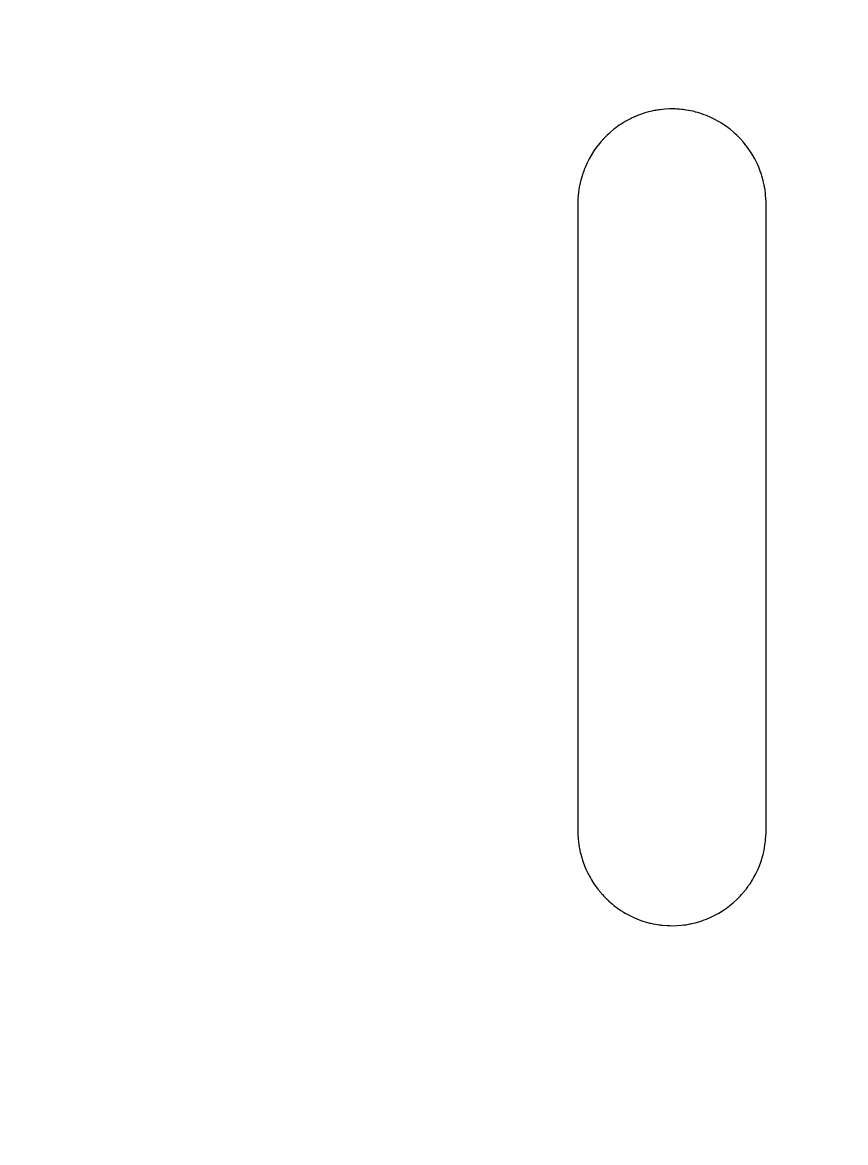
# Model space of a CAD drawing. Header units: millimetres. Extents: x -279 to 279, y -447 to 447.
# Drawn here: x -235.44 to -213.46, y 305.17 to 335.11 of the extents above; entities that cross this region are included whole.
import ezdxf

# ---------------------------------------------------------------- set-up
doc = ezdxf.new("R2010")
doc.units = ezdxf.units.MM
doc.header["$MEASUREMENT"] = 0
doc.layers.add('Layer 1', color=7, linetype='Continuous')

msp = doc.modelspace()

# ---------------------------------------------------------------- linework, layer by layer
at = {"layer": 'Layer 1', "color": 7}
for points, knots in [([(279.3833, 446.6396), (279.3833, 446.6396), (-279.4167, 446.6396), (-279.4167, 446.6396), (-279.4167, 446.6396), (-279.4167, -446.6464), (-279.4167, -446.6464), (-279.4167, -446.6464), (279.3833, -446.6464), (279.3833, -446.6464), (279.3833, -446.6464), (279.3833, 446.6396), (279.3833, 446.6396)], [0, 0, 0, 0, 0.25, 0.25, 0.25, 0.5, 0.5, 0.5, 0.75, 0.75, 0.75, 1, 1, 1, 1]), ([(-218.1591, 332.7997), (-218.1591, 332.7997), (-218.0374, 332.7997), (-218.0374, 332.7997), (-218.0152, 332.7997), (-217.9939, 332.7988), (-217.9656, 332.7963), (-217.9656, 332.7963), (-217.9014, 332.7929), (-217.9014, 332.7929), (-217.9014, 332.7929), (-217.8431, 332.7877), (-217.8431, 332.7877), (-217.8174, 332.7842), (-217.7917, 332.7809), (-217.772, 332.7792), (-217.7583, 332.7774), (-217.7387, 332.774), (-217.7121, 332.7706), (-217.7121, 332.7706), (-217.6504, 332.7594), (-217.6504, 332.7594), (-217.6504, 332.7594), (-217.5862, 332.7475), (-217.5862, 332.7475), (-217.5862, 332.7475), (-217.5322, 332.7363), (-217.5322, 332.7363), (-217.5109, 332.732), (-217.4902, 332.7261), (-217.4637, 332.7175), (-217.4637, 332.7175), (-217.4064, 332.7021), (-217.4064, 332.7021), (-217.4064, 332.7021), (-217.3455, 332.685), (-217.3455, 332.685), (-217.3455, 332.685), (-217.2317, 332.6447), (-217.2317, 332.6447), (-217.2317, 332.6447), (-217.1725, 332.6233), (-217.1725, 332.6233), (-217.1725, 332.6233), (-217.0604, 332.5736), (-217.0604, 332.5736), (-217.0604, 332.5736), (-217.003, 332.5462), (-217.003, 332.5462), (-217.003, 332.5462), (-216.9491, 332.5196), (-216.9491, 332.5196), (-216.9491, 332.5196), (-216.8498, 332.4641), (-216.8498, 332.4641), (-216.8283, 332.4529), (-216.8078, 332.4409), (-216.7863, 332.4272), (-216.7863, 332.4272), (-216.7384, 332.3964), (-216.7384, 332.3964), (-216.7384, 332.3964), (-216.6399, 332.3296), (-216.6399, 332.3296), (-216.6399, 332.3296), (-216.5903, 332.2927), (-216.5903, 332.2927), (-216.5903, 332.2927), (-216.5415, 332.2551), (-216.5415, 332.2551), (-216.5415, 332.2551), (-216.4507, 332.178), (-216.4507, 332.178), (-216.4507, 332.178), (-216.4044, 332.1369), (-216.4044, 332.1369), (-216.4044, 332.1369), (-216.3599, 332.0949), (-216.3599, 332.0949), (-216.3599, 332.0949), (-216.2752, 332.0085), (-216.2752, 332.0085), (-216.2752, 332.0085), (-216.1964, 331.9211), (-216.1964, 331.9211), (-216.1964, 331.9211), (-216.1562, 331.8723), (-216.1562, 331.8723), (-216.1562, 331.8723), (-216.1185, 331.8269), (-216.1185, 331.8269), (-216.103, 331.8063), (-216.0894, 331.79), (-216.0765, 331.7722), (-216.0765, 331.7722), (-216.0106, 331.6771), (-216.0106, 331.6771), (-216.0106, 331.6771), (-215.9446, 331.5743), (-215.9446, 331.5743), (-215.9446, 331.5743), (-215.8847, 331.4689), (-215.8847, 331.4689), (-215.8847, 331.4689), (-215.8555, 331.4125), (-215.8555, 331.4125), (-215.8555, 331.4125), (-215.8033, 331.3037), (-215.8033, 331.3037), (-215.8033, 331.3037), (-215.7776, 331.2454), (-215.7776, 331.2454), (-215.7776, 331.2454), (-215.7339, 331.1324), (-215.7339, 331.1324), (-215.7339, 331.1324), (-215.7125, 331.0716), (-215.7125, 331.0716), (-215.7057, 331.0528), (-215.7006, 331.0348), (-215.6929, 331.0117), (-215.6929, 331.0117), (-215.6757, 330.9517), (-215.6757, 330.9517), (-215.6688, 330.9252), (-215.6629, 330.9055), (-215.6577, 330.8849), (-215.6577, 330.8849), (-215.6449, 330.8335), (-215.6449, 330.8335), (-215.6381, 330.8044), (-215.6329, 330.7813), (-215.6303, 330.7633), (-215.6261, 330.7454), (-215.6218, 330.7222), (-215.6192, 330.7034), (-215.6158, 330.6871), (-215.6115, 330.6657), (-215.6089, 330.6434), (-215.6055, 330.6194), (-215.602, 330.599), (-215.5996, 330.5757), (-215.597, 330.5561), (-215.5952, 330.5356), (-215.5927, 330.5107), (-215.5927, 330.5107), (-215.5833, 330.3883), (-215.5833, 330.3883), (-215.5833, 330.3883), (-215.5807, 330.3224), (-215.5807, 330.3224), (-215.5807, 330.3224), (-215.5789, 330.2606), (-215.5789, 330.2606), (-215.5789, 330.2606), (-215.5789, 313.5081), (-215.5789, 313.5081), (-215.5789, 313.5081), (-215.5798, 313.4559), (-215.5798, 313.4559), (-215.5807, 313.4319), (-215.5815, 313.4105), (-215.5833, 313.3797), (-215.5833, 313.3797), (-215.5927, 313.2589), (-215.5927, 313.2589), (-215.5944, 313.2341), (-215.597, 313.2135), (-215.6004, 313.1861), (-215.6004, 313.1861), (-215.6192, 313.0628), (-215.6192, 313.0628), (-215.6192, 313.0628), (-215.6312, 313.0003), (-215.6312, 313.0003), (-215.6312, 313.0003), (-215.6431, 312.9438), (-215.6431, 312.9438), (-215.65, 312.9164), (-215.6551, 312.8916), (-215.6603, 312.8727), (-215.6638, 312.8599), (-215.6688, 312.8385), (-215.6766, 312.8153), (-215.6766, 312.8153), (-215.6929, 312.758), (-215.6929, 312.758), (-215.7006, 312.7323), (-215.7057, 312.7169), (-215.7125, 312.6954), (-215.7125, 312.6954), (-215.7331, 312.6381), (-215.7331, 312.6381), (-215.7331, 312.6381), (-215.7767, 312.525), (-215.7767, 312.525), (-215.787, 312.5019), (-215.7948, 312.483), (-215.805, 312.4617), (-215.805, 312.4617), (-215.8555, 312.3572), (-215.8555, 312.3572), (-215.8555, 312.3572), (-215.9138, 312.2485), (-215.9138, 312.2485), (-215.9138, 312.2485), (-215.9463, 312.1928), (-215.9463, 312.1928), (-215.9463, 312.1928), (-216.0097, 312.0918), (-216.0097, 312.0918), (-216.0097, 312.0918), (-216.0456, 312.0395), (-216.0456, 312.0395), (-216.0637, 312.0155), (-216.0757, 311.9967), (-216.0867, 311.983), (-216.0867, 311.983), (-216.1133, 311.9462), (-216.1133, 311.9462), (-216.1305, 311.9273), (-216.1433, 311.9093), (-216.1595, 311.8914), (-216.1595, 311.8914), (-216.2332, 311.8048), (-216.2332, 311.8048), (-216.2332, 311.8048), (-216.2752, 311.7595), (-216.2752, 311.7595), (-216.2752, 311.7595), (-216.3616, 311.6712), (-216.3616, 311.6712), (-216.3616, 311.6712), (-216.449, 311.5916), (-216.449, 311.5916), (-216.449, 311.5916), (-216.4944, 311.5514), (-216.4944, 311.5514), (-216.4944, 311.5514), (-216.5398, 311.5145), (-216.5398, 311.5145), (-216.5603, 311.4991), (-216.5774, 311.4854), (-216.5946, 311.4734), (-216.5946, 311.4734), (-216.6391, 311.441), (-216.6391, 311.441), (-216.6391, 311.441), (-216.7402, 311.3699), (-216.7402, 311.3699), (-216.7402, 311.3699), (-216.842, 311.3074), (-216.842, 311.3074), (-216.842, 311.3074), (-216.8977, 311.2765), (-216.8977, 311.2765), (-216.8977, 311.2765), (-217.003, 311.2217), (-217.003, 311.2217), (-217.003, 311.2217), (-217.0604, 311.1934), (-217.0604, 311.1934), (-217.0604, 311.1934), (-217.1725, 311.1472), (-217.1725, 311.1472), (-217.1725, 311.1472), (-217.2317, 311.1224), (-217.2317, 311.1224), (-217.2317, 311.1224), (-217.2813, 311.1052), (-217.2813, 311.1052), (-217.3053, 311.0967), (-217.3285, 311.0898), (-217.3533, 311.0813), (-217.3533, 311.0813), (-217.4064, 311.065), (-217.4064, 311.065), (-217.4064, 311.065), (-217.4663, 311.0487), (-217.4663, 311.0487), (-217.4663, 311.0487), (-217.5228, 311.0341), (-217.5228, 311.0341), (-217.5468, 311.0291), (-217.5666, 311.0239), (-217.587, 311.0213), (-217.6068, 311.0171), (-217.6264, 311.0128), (-217.6462, 311.0084), (-217.6701, 311.0059), (-217.6941, 311.0016), (-217.7181, 310.9965), (-217.7181, 310.9965), (-217.7737, 310.9897), (-217.7737, 310.9897), (-217.7737, 310.9897), (-217.8388, 310.9811), (-217.8388, 310.9811), (-217.8388, 310.9811), (-217.9656, 310.9717), (-217.9656, 310.9717), (-217.9656, 310.9717), (-218.094, 310.9691), (-218.094, 310.9691), (-218.094, 310.9691), (-218.1505, 310.9708), (-218.1505, 310.9708), (-218.1728, 310.9708), (-218.1943, 310.9708), (-218.2242, 310.9717), (-218.2242, 310.9717), (-218.3458, 310.9811), (-218.3458, 310.9811), (-218.3697, 310.9845), (-218.3895, 310.9862), (-218.41, 310.988), (-218.4297, 310.9913), (-218.4511, 310.9947), (-218.4776, 310.9982), (-218.4776, 310.9982), (-218.5376, 311.0084), (-218.5376, 311.0084), (-218.5376, 311.0084), (-218.5992, 311.0196), (-218.5992, 311.0196), (-218.5992, 311.0196), (-218.6558, 311.0333), (-218.6558, 311.0333), (-218.6789, 311.0384), (-218.6995, 311.0436), (-218.7235, 311.0487), (-218.7235, 311.0487), (-218.7816, 311.065), (-218.7816, 311.065), (-218.7816, 311.065), (-218.9006, 311.1035), (-218.9006, 311.1035), (-218.9006, 311.1035), (-219.0155, 311.1464), (-219.0155, 311.1464), (-219.0155, 311.1464), (-219.1276, 311.1943), (-219.1276, 311.1943), (-219.1276, 311.1943), (-219.2372, 311.2474), (-219.2372, 311.2474), (-219.2372, 311.2474), (-219.2903, 311.2765), (-219.2903, 311.2765), (-219.2903, 311.2765), (-219.346, 311.3074), (-219.346, 311.3074), (-219.346, 311.3074), (-219.3906, 311.3339), (-219.3906, 311.3339), (-219.4102, 311.3459), (-219.4333, 311.3605), (-219.4556, 311.375), (-219.4556, 311.375), (-219.549, 311.441), (-219.549, 311.441), (-219.549, 311.441), (-219.6449, 311.5128), (-219.6449, 311.5128), (-219.6449, 311.5128), (-219.6937, 311.5514), (-219.6937, 311.5514), (-219.6937, 311.5514), (-219.7776, 311.625), (-219.7776, 311.625), (-219.7964, 311.643), (-219.8153, 311.6601), (-219.8341, 311.679), (-219.8341, 311.679), (-219.8717, 311.7167), (-219.8717, 311.7167), (-219.8898, 311.7355), (-219.9026, 311.7475), (-219.918, 311.7628), (-219.918, 311.7628), (-219.9506, 311.7997), (-219.9506, 311.7997), (-219.9651, 311.8159), (-219.9805, 311.834), (-219.9976, 311.8529), (-219.9976, 311.8529), (-220.0713, 311.9436), (-220.0713, 311.9436), (-220.0713, 311.9436), (-220.1424, 312.0395), (-220.1424, 312.0395), (-220.1424, 312.0395), (-220.1783, 312.0918), (-220.1783, 312.0918), (-220.1783, 312.0918), (-220.2417, 312.1928), (-220.2417, 312.1928), (-220.2417, 312.1928), (-220.2742, 312.2485), (-220.2742, 312.2485), (-220.2742, 312.2485), (-220.2999, 312.2947), (-220.2999, 312.2947), (-220.311, 312.3144), (-220.3222, 312.3341), (-220.3342, 312.359), (-220.3342, 312.359), (-220.3847, 312.4643), (-220.3847, 312.4643), (-220.3847, 312.4643), (-220.4095, 312.5233), (-220.4095, 312.5233), (-220.4095, 312.5233), (-220.455, 312.6381), (-220.455, 312.6381), (-220.455, 312.6381), (-220.4755, 312.6954), (-220.4755, 312.6954), (-220.4824, 312.7169), (-220.4874, 312.7323), (-220.4952, 312.758), (-220.4952, 312.758), (-220.5286, 312.877), (-220.5286, 312.877), (-220.5286, 312.877), (-220.5423, 312.9335), (-220.5423, 312.9335), (-220.5483, 312.9584), (-220.5534, 312.9806), (-220.5577, 313.0054), (-220.5612, 313.0235), (-220.5662, 313.0457), (-220.5697, 313.0663), (-220.5731, 313.0851), (-220.5765, 313.1048), (-220.58, 313.1253), (-220.5834, 313.1493), (-220.586, 313.1732), (-220.5894, 313.1973), (-220.5894, 313.1973), (-220.6014, 313.3172), (-220.6014, 313.3172), (-220.6014, 313.3172), (-220.6048, 313.3797), (-220.6048, 313.3797), (-220.6048, 313.3797), (-220.6073, 313.4465), (-220.6073, 313.4465), (-220.6073, 313.4465), (-220.6091, 313.5081), (-220.6091, 313.5081), (-220.6091, 313.5081), (-220.6091, 330.2589), (-220.6091, 330.2589), (-220.6091, 330.2589), (-220.6082, 330.3137), (-220.6082, 330.3137), (-220.6073, 330.3352), (-220.6065, 330.3566), (-220.6048, 330.3883), (-220.6048, 330.3883), (-220.5954, 330.5107), (-220.5954, 330.5107), (-220.5928, 330.5372), (-220.5902, 330.5621), (-220.5877, 330.5835), (-220.5877, 330.5835), (-220.5791, 330.6418), (-220.5791, 330.6418), (-220.5791, 330.6418), (-220.5688, 330.7086), (-220.5688, 330.7086), (-220.5688, 330.7086), (-220.5449, 330.8259), (-220.5449, 330.8259), (-220.538, 330.8533), (-220.5329, 330.8747), (-220.5277, 330.8969), (-220.5234, 330.914), (-220.5183, 330.9303), (-220.5123, 330.9517), (-220.5123, 330.9517), (-220.4944, 331.0117), (-220.4944, 331.0117), (-220.4944, 331.0117), (-220.4755, 331.0698), (-220.4755, 331.0698), (-220.467, 331.0955), (-220.4609, 331.1161), (-220.4524, 331.1384), (-220.4524, 331.1384), (-220.4352, 331.1803), (-220.4352, 331.1803), (-220.4276, 331.2026), (-220.4181, 331.2258), (-220.407, 331.2515), (-220.407, 331.2515), (-220.3599, 331.3568), (-220.3599, 331.3568), (-220.3599, 331.3568), (-220.3325, 331.4125), (-220.3325, 331.4125), (-220.3325, 331.4125), (-220.3034, 331.4689), (-220.3034, 331.4689), (-220.3034, 331.4689), (-220.2426, 331.5743), (-220.2426, 331.5743), (-220.2426, 331.5743), (-220.1767, 331.6771), (-220.1767, 331.6771), (-220.1767, 331.6771), (-220.1073, 331.7781), (-220.1073, 331.7781), (-220.1073, 331.7781), (-220.0336, 331.8723), (-220.0336, 331.8723), (-220.0336, 331.8723), (-219.9925, 331.9211), (-219.9925, 331.9211), (-219.9925, 331.9211), (-219.9591, 331.9571), (-219.9591, 331.9571), (-219.9463, 331.975), (-219.9265, 331.9939), (-219.9069, 332.017), (-219.9069, 332.017), (-219.8281, 332.0949), (-219.8281, 332.0949), (-219.8281, 332.0949), (-219.7836, 332.1369), (-219.7836, 332.1369), (-219.7836, 332.1369), (-219.7374, 332.178), (-219.7374, 332.178), (-219.7374, 332.178), (-219.6465, 332.2551), (-219.6465, 332.2551), (-219.6465, 332.2551), (-219.5977, 332.2927), (-219.5977, 332.2927), (-219.5977, 332.2927), (-219.5001, 332.3629), (-219.5001, 332.3629), (-219.5001, 332.3629), (-219.4496, 332.3964), (-219.4496, 332.3964), (-219.4496, 332.3964), (-219.3443, 332.4624), (-219.3443, 332.4624), (-219.3443, 332.4624), (-219.239, 332.5196), (-219.239, 332.5196), (-219.239, 332.5196), (-219.185, 332.5462), (-219.185, 332.5462), (-219.1645, 332.5566), (-219.149, 332.5633), (-219.1276, 332.5727), (-219.1036, 332.5856), (-219.0848, 332.5925), (-219.0668, 332.6019), (-219.0668, 332.6019), (-219.0155, 332.6233), (-219.0155, 332.6233), (-219.0155, 332.6233), (-218.9075, 332.6636), (-218.9075, 332.6636), (-218.8887, 332.6695), (-218.8682, 332.6756), (-218.8416, 332.685), (-218.8416, 332.685), (-218.7816, 332.7021), (-218.7816, 332.7021), (-218.7816, 332.7021), (-218.7191, 332.72), (-218.7191, 332.72), (-218.7191, 332.72), (-218.6652, 332.7337), (-218.6652, 332.7337), (-218.6447, 332.7381), (-218.6232, 332.7423), (-218.6027, 332.7475), (-218.5805, 332.7526), (-218.5581, 332.7569), (-218.535, 332.7603), (-218.5153, 332.7646), (-218.4965, 332.7689), (-218.4768, 332.7706), (-218.4528, 332.774), (-218.4289, 332.7774), (-218.4049, 332.78), (-218.4049, 332.78), (-218.2876, 332.7929), (-218.2876, 332.7929), (-218.2876, 332.7929), (-218.1591, 332.7997), (-218.1591, 332.7997)], [0, 0, 0, 0, 0.0050251, 0.0050251, 0.0050251, 0.0100503, 0.0100503, 0.0100503, 0.0150754, 0.0150754, 0.0150754, 0.0201005, 0.0201005, 0.0201005, 0.0251256, 0.0251256, 0.0251256, 0.0301508, 0.0301508, 0.0301508, 0.0351759, 0.0351759, 0.0351759, 0.040201, 0.040201, 0.040201, 0.0452261, 0.0452261, 0.0452261, 0.0502513, 0.0502513, 0.0502513, 0.0552764, 0.0552764, 0.0552764, 0.0603015, 0.0603015, 0.0603015, 0.0653266, 0.0653266, 0.0653266, 0.0703518, 0.0703518, 0.0703518, 0.0753769, 0.0753769, 0.0753769, 0.080402, 0.080402, 0.080402, 0.0854271, 0.0854271, 0.0854271, 0.0904523, 0.0904523, 0.0904523, 0.0954774, 0.0954774, 0.0954774, 0.1005025, 0.1005025, 0.1005025, 0.1055276, 0.1055276, 0.1055276, 0.1105528, 0.1105528, 0.1105528, 0.1155779, 0.1155779, 0.1155779, 0.120603, 0.120603, 0.120603, 0.1256281, 0.1256281, 0.1256281, 0.1306533, 0.1306533, 0.1306533, 0.1356784, 0.1356784, 0.1356784, 0.1407035, 0.1407035, 0.1407035, 0.1457286, 0.1457286, 0.1457286, 0.1507538, 0.1507538, 0.1507538, 0.1557789, 0.1557789, 0.1557789, 0.160804, 0.160804, 0.160804, 0.1658291, 0.1658291, 0.1658291, 0.1708543, 0.1708543, 0.1708543, 0.1758794, 0.1758794, 0.1758794, 0.1809045, 0.1809045, 0.1809045, 0.1859296, 0.1859296, 0.1859296, 0.1909548, 0.1909548, 0.1909548, 0.1959799, 0.1959799, 0.1959799, 0.201005, 0.201005, 0.201005, 0.2060302, 0.2060302, 0.2060302, 0.2110553, 0.2110553, 0.2110553, 0.2160804, 0.2160804, 0.2160804, 0.2211055, 0.2211055, 0.2211055, 0.2261307, 0.2261307, 0.2261307, 0.2311558, 0.2311558, 0.2311558, 0.2361809, 0.2361809, 0.2361809, 0.241206, 0.241206, 0.241206, 0.2462312, 0.2462312, 0.2462312, 0.2512563, 0.2512563, 0.2512563, 0.2562814, 0.2562814, 0.2562814, 0.2613065, 0.2613065, 0.2613065, 0.2663317, 0.2663317, 0.2663317, 0.2713568, 0.2713568, 0.2713568, 0.2763819, 0.2763819, 0.2763819, 0.281407, 0.281407, 0.281407, 0.2864322, 0.2864322, 0.2864322, 0.2914573, 0.2914573, 0.2914573, 0.2964824, 0.2964824, 0.2964824, 0.3015075, 0.3015075, 0.3015075, 0.3065327, 0.3065327, 0.3065327, 0.3115578, 0.3115578, 0.3115578, 0.3165829, 0.3165829, 0.3165829, 0.321608, 0.321608, 0.321608, 0.3266332, 0.3266332, 0.3266332, 0.3316583, 0.3316583, 0.3316583, 0.3366834, 0.3366834, 0.3366834, 0.3417085, 0.3417085, 0.3417085, 0.3467337, 0.3467337, 0.3467337, 0.3517588, 0.3517588, 0.3517588, 0.3567839, 0.3567839, 0.3567839, 0.361809, 0.361809, 0.361809, 0.3668342, 0.3668342, 0.3668342, 0.3718593, 0.3718593, 0.3718593, 0.3768844, 0.3768844, 0.3768844, 0.3819095, 0.3819095, 0.3819095, 0.3869347, 0.3869347, 0.3869347, 0.3919598, 0.3919598, 0.3919598, 0.3969849, 0.3969849, 0.3969849, 0.4020101, 0.4020101, 0.4020101, 0.4070352, 0.4070352, 0.4070352, 0.4120603, 0.4120603, 0.4120603, 0.4170854, 0.4170854, 0.4170854, 0.4221106, 0.4221106, 0.4221106, 0.4271357, 0.4271357, 0.4271357, 0.4321608, 0.4321608, 0.4321608, 0.4371859, 0.4371859, 0.4371859, 0.4422111, 0.4422111, 0.4422111, 0.4472362, 0.4472362, 0.4472362, 0.4522613, 0.4522613, 0.4522613, 0.4572864, 0.4572864, 0.4572864, 0.4623116, 0.4623116, 0.4623116, 0.4673367, 0.4673367, 0.4673367, 0.4723618, 0.4723618, 0.4723618, 0.4773869, 0.4773869, 0.4773869, 0.4824121, 0.4824121, 0.4824121, 0.4874372, 0.4874372, 0.4874372, 0.4924623, 0.4924623, 0.4924623, 0.4974874, 0.4974874, 0.4974874, 0.5025126, 0.5025126, 0.5025126, 0.5075377, 0.5075377, 0.5075377, 0.5125628, 0.5125628, 0.5125628, 0.5175879, 0.5175879, 0.5175879, 0.5226131, 0.5226131, 0.5226131, 0.5276382, 0.5276382, 0.5276382, 0.5326633, 0.5326633, 0.5326633, 0.5376884, 0.5376884, 0.5376884, 0.5427136, 0.5427136, 0.5427136, 0.5477387, 0.5477387, 0.5477387, 0.5527638, 0.5527638, 0.5527638, 0.5577889, 0.5577889, 0.5577889, 0.5628141, 0.5628141, 0.5628141, 0.5678392, 0.5678392, 0.5678392, 0.5728643, 0.5728643, 0.5728643, 0.5778894, 0.5778894, 0.5778894, 0.5829146, 0.5829146, 0.5829146, 0.5879397, 0.5879397, 0.5879397, 0.5929648, 0.5929648, 0.5929648, 0.5979899, 0.5979899, 0.5979899, 0.6030151, 0.6030151, 0.6030151, 0.6080402, 0.6080402, 0.6080402, 0.6130653, 0.6130653, 0.6130653, 0.6180905, 0.6180905, 0.6180905, 0.6231156, 0.6231156, 0.6231156, 0.6281407, 0.6281407, 0.6281407, 0.6331658, 0.6331658, 0.6331658, 0.638191, 0.638191, 0.638191, 0.6432161, 0.6432161, 0.6432161, 0.6482412, 0.6482412, 0.6482412, 0.6532663, 0.6532663, 0.6532663, 0.6582915, 0.6582915, 0.6582915, 0.6633166, 0.6633166, 0.6633166, 0.6683417, 0.6683417, 0.6683417, 0.6733668, 0.6733668, 0.6733668, 0.678392, 0.678392, 0.678392, 0.6834171, 0.6834171, 0.6834171, 0.6884422, 0.6884422, 0.6884422, 0.6934673, 0.6934673, 0.6934673, 0.6984925, 0.6984925, 0.6984925, 0.7035176, 0.7035176, 0.7035176, 0.7085427, 0.7085427, 0.7085427, 0.7135678, 0.7135678, 0.7135678, 0.718593, 0.718593, 0.718593, 0.7236181, 0.7236181, 0.7236181, 0.7286432, 0.7286432, 0.7286432, 0.7336683, 0.7336683, 0.7336683, 0.7386935, 0.7386935, 0.7386935, 0.7437186, 0.7437186, 0.7437186, 0.7487437, 0.7487437, 0.7487437, 0.7537688, 0.7537688, 0.7537688, 0.758794, 0.758794, 0.758794, 0.7638191, 0.7638191, 0.7638191, 0.7688442, 0.7688442, 0.7688442, 0.7738693, 0.7738693, 0.7738693, 0.7788945, 0.7788945, 0.7788945, 0.7839196, 0.7839196, 0.7839196, 0.7889447, 0.7889447, 0.7889447, 0.7939698, 0.7939698, 0.7939698, 0.798995, 0.798995, 0.798995, 0.8040201, 0.8040201, 0.8040201, 0.8090452, 0.8090452, 0.8090452, 0.8140704, 0.8140704, 0.8140704, 0.8190955, 0.8190955, 0.8190955, 0.8241206, 0.8241206, 0.8241206, 0.8291457, 0.8291457, 0.8291457, 0.8341709, 0.8341709, 0.8341709, 0.839196, 0.839196, 0.839196, 0.8442211, 0.8442211, 0.8442211, 0.8492462, 0.8492462, 0.8492462, 0.8542714, 0.8542714, 0.8542714, 0.8592965, 0.8592965, 0.8592965, 0.8643216, 0.8643216, 0.8643216, 0.8693467, 0.8693467, 0.8693467, 0.8743719, 0.8743719, 0.8743719, 0.879397, 0.879397, 0.879397, 0.8844221, 0.8844221, 0.8844221, 0.8894472, 0.8894472, 0.8894472, 0.8944724, 0.8944724, 0.8944724, 0.8994975, 0.8994975, 0.8994975, 0.9045226, 0.9045226, 0.9045226, 0.9095477, 0.9095477, 0.9095477, 0.9145729, 0.9145729, 0.9145729, 0.919598, 0.919598, 0.919598, 0.9246231, 0.9246231, 0.9246231, 0.9296482, 0.9296482, 0.9296482, 0.9346734, 0.9346734, 0.9346734, 0.9396985, 0.9396985, 0.9396985, 0.9447236, 0.9447236, 0.9447236, 0.9497487, 0.9497487, 0.9497487, 0.9547739, 0.9547739, 0.9547739, 0.959799, 0.959799, 0.959799, 0.9648241, 0.9648241, 0.9648241, 0.9698492, 0.9698492, 0.9698492, 0.9748744, 0.9748744, 0.9748744, 0.9798995, 0.9798995, 0.9798995, 0.9849246, 0.9849246, 0.9849246, 0.9899497, 0.9899497, 0.9899497, 0.9949749, 0.9949749, 0.9949749, 1, 1, 1, 1])]:
    msp.add_open_spline(points, degree=3, knots=knots, dxfattribs=at)

doc.saveas('drawing.dxf')
